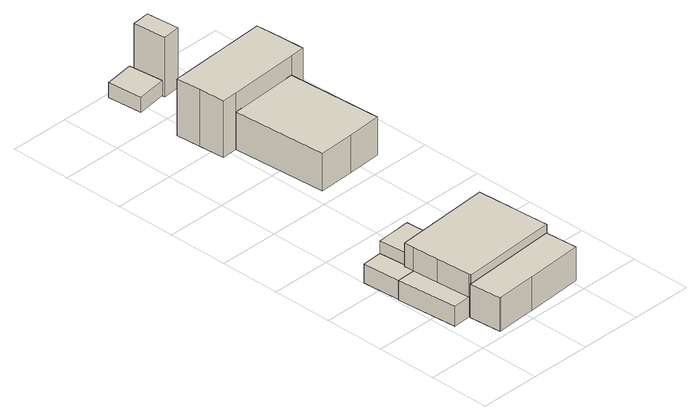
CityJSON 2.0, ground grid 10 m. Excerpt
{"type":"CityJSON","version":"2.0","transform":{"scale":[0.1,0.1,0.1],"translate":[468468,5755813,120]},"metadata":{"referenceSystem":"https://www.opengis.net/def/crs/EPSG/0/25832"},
"CityObjects":{
"building1":{"type":"Building","attributes":{"Gemeindeschluessel":"05711000","BezugspunktDach":"2000","function":"51009_1610","measuredHeight":3.21},"address":[{"country":"Germany"}],"geometry":[{"type":"Solid","lod":"1","boundaries":[[[[0,1,2,3,4,5]],[[6,7,8,9,10,11]],[[6,11,5,4]],[[7,6,4,3]],[[8,7,3,2]],[[9,8,2,1]],[[10,9,1,0]],[[11,10,0,5]]]]}]},
"building2":{"type":"Building","attributes":{"Gemeindeschluessel":"05711000","BezugspunktDach":"2000","function":"51009_1610","measuredHeight":6.45},"address":[{"country":"Germany"}],"geometry":[{"type":"Solid","lod":"1","boundaries":[[[[12,13,14,15,16,17,18]],[[19,20,21,22,23,24,25]],[[19,25,18,17]],[[20,19,17,16]],[[21,20,16,15]],[[22,21,15,14]],[[23,22,14,13]],[[24,23,13,12]],[[25,24,12,18]]]]}]},
"building3":{"type":"Building","attributes":{"Gemeindeschluessel":"05711000","BezugspunktDach":"2000","function":"51009_1610","measuredHeight":6.88},"address":[{"country":"Germany"}],"geometry":[{"type":"Solid","lod":"1","boundaries":[[[[26,27,28,29,30,31,32,33,34]],[[35,36,37,38,39,40,41,42,43]],[[35,43,34,33]],[[36,35,33,32]],[[37,36,32,31]],[[38,37,31,30]],[[39,38,30,29]],[[40,39,29,28]],[[41,40,28,27]],[[42,41,27,26]],[[43,42,26,34]]]]}]},
"building4":{"type":"Building","attributes":{"Gemeindeschluessel":"05711000","function":"31001_2720"},"address":[{"country":"Germany","locality":"Bielefeld","thoroughfareNumber":"28","thoroughfareName":"Westkampweg"}],"children":["building4-1","building4-2"]},
"building4-1":{"type":"BuildingPart","attributes":{"BezugspunktDach":"2000","measuredHeight":9.34},"parents":["building4"],"geometry":[{"type":"Solid","lod":"1","boundaries":[[[[44,45,46,47,48,49,50,51,52,53,54,55,56,57]],[[42,41,58,59,60,61,19,25,23,62,63,64,65,43]],[[42,43,57,56]],[[41,42,56,55]],[[58,41,55,54]],[[59,58,54,53]],[[60,59,53,52]],[[61,60,52,51]],[[19,61,51,50]],[[25,19,50,49]],[[23,25,49,48]],[[62,23,48,47]],[[63,62,47,46]],[[64,63,46,45]],[[65,64,45,44]],[[43,65,44,57]]]]}]},
"building4-2":{"type":"BuildingPart","attributes":{"BezugspunktDach":"2000","measuredHeight":4.05},"address":[{"country":"Germany","locality":"Bielefeld","thoroughfareNumber":"28","thoroughfareName":"Westkampweg"}],"parents":["building4"],"geometry":[{"type":"Solid","lod":"1","boundaries":[[[[5,4,66,67]],[[68,69,70,71]],[[68,71,67,66]],[[69,68,66,4]],[[70,69,4,5]],[[71,70,5,67]]]]}]},
"building5":{"type":"Building","attributes":{"Gemeindeschluessel":"05711000","function":"31001_1010"},"address":[{"country":"Germany","locality":"Bielefeld","thoroughfareNumber":"28","thoroughfareName":"Westkampweg"}],"children":["building5-1","building5-2"]},
"building5-1":{"type":"BuildingPart","attributes":{"BezugspunktDach":"2000","measuredHeight":9.41},"parents":["building5"],"geometry":[{"type":"Solid","lod":"1","boundaries":[[[[72,73,74,75,76,77]],[[78,79,80,81,82,83]],[[78,83,77,76]],[[79,78,76,75]],[[80,79,75,74]],[[81,80,74,73]],[[82,81,73,72]],[[83,82,72,77]]]]}]},
"building5-2":{"type":"BuildingPart","attributes":{"BezugspunktDach":"2000","measuredHeight":11.5},"parents":["building5"],"geometry":[{"type":"Solid","lod":"1","boundaries":[[[[84,85,86,87,88,89,90,91]],[[79,92,93,94,95,96,97,81]],[[79,81,91,90]],[[92,79,90,89]],[[93,92,89,88]],[[94,93,88,87]],[[95,94,87,86]],[[96,95,86,85]],[[97,96,85,84]],[[81,97,84,91]]]]}]},
"building6":{"type":"Building","attributes":{"Gemeindeschluessel":"05711000","BezugspunktDach":"2000","function":"31001_9998","measuredHeight":2.52},"address":[{"country":"Germany","locality":"Bielefeld","thoroughfareNumber":"28","thoroughfareName":"Westkampweg"}],"geometry":[{"type":"Solid","lod":"1","boundaries":[[[[98,99,100,101]],[[102,103,104,105]],[[102,105,101,100]],[[103,102,100,99]],[[104,103,99,98]],[[105,104,98,101]]]]}]},
"building7":{"type":"Building","attributes":{"Gemeindeschluessel":"05711000","BezugspunktDach":"2100","function":"31001_2580","measuredHeight":10},"address":[{"country":"Germany","locality":"Bielefeld","thoroughfareNumber":"28","thoroughfareName":"Westkampweg"}],"geometry":[{"type":"Solid","lod":"1","boundaries":[[[[106,107,108,109]],[[110,111,112,113]],[[110,113,109,108]],[[111,110,108,107]],[[112,111,107,106]],[[113,112,106,109]]]]}]}
},
"vertices":[
[34,183,37],[37,183,37],[33,229,37],[0,227,37],[4,165,37],[35,166,37],[4,165,5],[0,227,5],[33,229,5],[37,183,5],[34,183,5],[35,166,5],
[65,185,58],[94,187,58],[91,233,58],[62,231,58],[33,229,58],[37,183,58],[51,184,58],[37,183,6],[33,229,6],[62,231,6],[91,233,6],[94,187,6],[65,185,6],[51,184,6],
[42,62,62],[42,64,62],[40,63,62],[44,10,62],[46,10,62],[111,14,62],[111,13,62],[206,20,62],[202,73,62],[206,20,6],[111,13,6],[111,14,6],[46,10,6],[44,10,6],[40,63,6],[42,64,6],[42,62,6],[202,73,6],
[203,73,76],[200,115,76],[199,133,76],[195,194,76],[94,187,76],[51,184,76],[37,183,76],[34,183,76],[35,166,76],[38,123,76],[42,67,76],[42,64,76],[42,62,76],[202,73,76],[42,67,6],[38,123,6],[35,166,6],[34,183,6],[195,194,6],[199,133,6],[200,115,6],[203,73,6],
[12,65,37],[42,67,37],[12,65,4],[4,165,4],[35,166,4],[42,67,4],
[233,426,72],[224,582,72],[165,579,72],[107,575,72],[117,419,72],[175,422,72],[117,419,9],[107,575,9],[165,579,9],[224,582,9],[233,426,9],[175,422,9],
[249,584,104],[247,625,104],[244,667,104],[75,657,104],[78,616,104],[81,574,104],[107,575,104],[224,582,104],[81,574,9],[78,616,9],[75,657,9],[244,667,9],[247,625,9],[249,584,9],
[121,792,38],[72,785,38],[77,728,38],[127,735,38],[77,728,13],[72,785,13],[121,792,13],[127,735,13],
[152,788,112],[122,785,112],[128,731,112],[157,734,112],[128,731,12],[122,785,12],[152,788,12],[157,734,12]
]}
